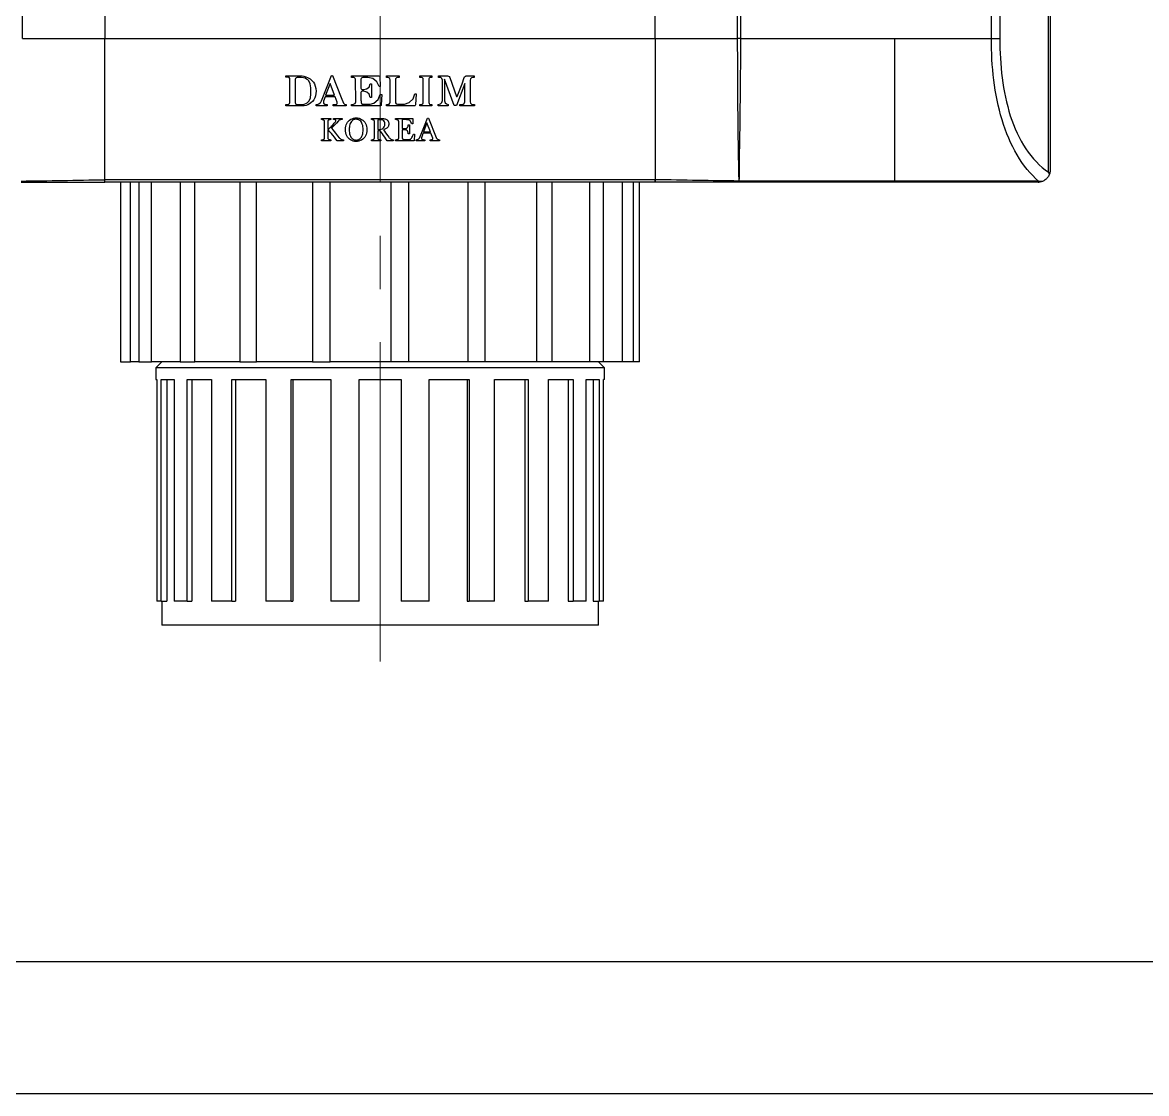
# Model space of a CAD drawing. Extents: x 39169 to 39763, y 19611 to 20031.
# Drawn here: x 39499.8 to 39593.7, y 19611.4 to 19700.9 of the extents above; entities that cross this region are included whole.
import ezdxf

# ---------------------------------------------------------------- set-up
doc = ezdxf.new("R2010")
doc.units = 0
doc.header["$LTSCALE"] = 7
doc.header["$MEASUREMENT"] = 0
doc.linetypes.add('CENTER2', pattern=[28.575, 19.05, -3.175, 3.175, -3.175])
doc.layers.get('0').update_dxf_attribs({"color": 2, "linetype": 'CONTINUOUS'})
doc.layers.add('DWG', color=7, linetype='CONTINUOUS')
doc.layers.add('중심선', color=1, linetype='CENTER2', lineweight=9)

msp = doc.modelspace()

# ---------------------------------------------------------------- linework, layer by layer
at = {"color": 4}
msp.add_line((39748.516, 19622.424), (39199.516, 19622.424), dxfattribs=at)
msp.add_line((39168.516, 19611.424), (39762.516, 19611.424))
at = {"layer": 'DWG'}
for p, q in [((39585.548, 19688.368), (39585.548, 19828.712)), ((39585.695, 19828.54), (39585.695, 19688.54)), ((39580.78, 19699.54), (39580.78, 19817.54)), ((39506.695, 19699.54), (39552.695, 19699.54)), ((39521.819, 19696.41), (39523.035, 19696.41)), ((39521.819, 19696.291), (39521.819, 19696.41)), ((39521.994, 19696.29), (39521.819, 19696.291)), ((39522.092, 19696.263), (39521.994, 19696.29)), ((39523.035, 19696.41), (39523.186, 19696.403)), ((39523.186, 19696.403), (39523.335, 19696.38)), ((39523.335, 19696.38), (39523.482, 19696.341)), ((39523.482, 19696.341), (39523.622, 19696.288)), ((39523.622, 19696.288), (39523.75, 19696.225)), ((39524.804, 19694.332), (39525.63, 19696.446)), ((39525.63, 19696.446), (39525.731, 19696.446)), ((39525.731, 19696.446), (39526.44, 19694.611)), ((39527.312, 19696.41), (39529.59, 19696.41)), ((39527.312, 19696.285), (39527.312, 19696.41)), ((39527.5, 19696.283), (39527.312, 19696.285)), ((39527.572, 19696.258), (39527.5, 19696.283)), ((39529.59, 19696.41), (39529.635, 19696.4)), ((39529.635, 19696.4), (39529.662, 19696.378)), ((39529.662, 19696.378), (39529.673, 19696.346)), ((39529.673, 19696.346), (39529.716, 19695.516)), ((39530.221, 19696.41), (39531.283, 19696.41)), ((39530.221, 19696.285), (39530.221, 19696.41)), ((39530.345, 19696.284), (39530.221, 19696.285)), ((39530.435, 19696.259), (39530.345, 19696.284)), ((39531.16, 19696.283), (39531.055, 19696.247)), ((39531.283, 19696.285), (39531.16, 19696.283)), ((39531.283, 19696.41), (39531.283, 19696.285)), ((39533.031, 19696.41), (39534.033, 19696.41)), ((39533.031, 19696.285), (39533.031, 19696.41)), ((39533.164, 19696.284), (39533.031, 19696.285)), ((39533.253, 19696.259), (39533.164, 19696.284)), ((39533.91, 19696.284), (39533.842, 19696.264)), ((39534.033, 19696.285), (39533.91, 19696.284)), ((39534.033, 19696.41), (39534.033, 19696.285)), ((39534.568, 19696.41), (39535.332, 19696.41)), ((39534.568, 19696.285), (39534.568, 19696.41)), ((39534.667, 19696.286), (39534.568, 19696.285)), ((39534.775, 19696.267), (39534.667, 19696.286)), ((39535.332, 19696.41), (39535.406, 19696.393)), ((39535.406, 19696.393), (39535.469, 19696.352)), ((39535.469, 19696.352), (39535.519, 19696.284)), ((39535.519, 19696.284), (39536.077, 19694.689)), ((39536.549, 19695.749), (39536.73, 19696.284)), ((39536.73, 19696.284), (39536.764, 19696.342)), ((39536.764, 19696.342), (39536.822, 19696.387)), ((39536.822, 19696.387), (39536.89, 19696.41)), ((39536.89, 19696.41), (39537.571, 19696.41)), ((39537.441, 19696.281), (39537.33, 19696.25)), ((39537.571, 19696.285), (39537.441, 19696.281)), ((39537.571, 19696.41), (39537.571, 19696.285)), ((39522.143, 19696.193), (39522.092, 19696.263)), ((39522.157, 19696.097), (39522.143, 19696.193)), ((39522.157, 19694.2), (39522.157, 19696.097)), ((39522.626, 19696.181), (39522.61, 19696.113)), ((39522.61, 19696.113), (39522.61, 19694.183)), ((39522.675, 19696.24), (39522.626, 19696.181)), ((39522.764, 19696.265), (39522.675, 19696.24)), ((39522.889, 19696.267), (39522.764, 19696.265)), ((39523.112, 19696.264), (39522.889, 19696.267)), ((39523.295, 19696.249), (39523.112, 19696.264)), ((39523.446, 19696.21), (39523.295, 19696.249)), ((39523.555, 19696.148), (39523.446, 19696.21)), ((39523.648, 19696.075), (39523.555, 19696.148)), ((39523.733, 19695.986), (39523.648, 19696.075)), ((39523.847, 19695.737), (39523.733, 19695.986)), ((39523.75, 19696.225), (39523.865, 19696.152)), ((39523.899, 19695.42), (39523.847, 19695.737)), ((39523.865, 19696.152), (39524.002, 19696.036)), ((39523.912, 19695.14), (39523.899, 19695.42)), ((39524.002, 19696.036), (39524.118, 19695.898)), ((39524.118, 19695.898), (39524.213, 19695.739)), ((39524.213, 19695.739), (39524.284, 19695.559)), ((39524.284, 19695.559), (39524.33, 19695.359)), ((39524.33, 19695.359), (39524.346, 19695.138)), ((39525.516, 19695.783), (39525.142, 19694.802)), ((39525.897, 19694.802), (39525.516, 19695.783)), ((39527.626, 19696.2), (39527.572, 19696.258)), ((39527.647, 19696.124), (39527.626, 19696.2)), ((39527.656, 19694.238), (39527.647, 19696.124)), ((39528.12, 19696.205), (39528.101, 19696.135)), ((39528.101, 19696.135), (39528.101, 19695.373)), ((39528.101, 19695.373), (39528.118, 19695.324)), ((39528.172, 19696.251), (39528.12, 19696.205)), ((39528.259, 19696.271), (39528.172, 19696.251)), ((39528.672, 19696.271), (39528.259, 19696.271)), ((39528.571, 19695.322), (39528.776, 19695.477)), ((39529.095, 19696.178), (39528.672, 19696.271)), ((39528.776, 19695.477), (39528.872, 19695.738)), ((39528.872, 19695.738), (39528.974, 19695.738)), ((39528.974, 19695.738), (39528.974, 19694.611)), ((39529.422, 19695.918), (39529.095, 19696.178)), ((39529.621, 19695.516), (39529.422, 19695.918)), ((39529.716, 19695.516), (39529.621, 19695.516)), ((39530.506, 19696.185), (39530.435, 19696.259)), ((39530.533, 19696.062), (39530.506, 19696.185)), ((39530.534, 19694.224), (39530.533, 19696.062)), ((39530.982, 19696.085), (39530.979, 19694.271)), ((39530.996, 19696.169), (39530.982, 19696.085)), ((39531.055, 19696.247), (39530.996, 19696.169)), ((39533.298, 19696.201), (39533.253, 19696.259)), ((39533.31, 19696.134), (39533.298, 19696.201)), ((39533.31, 19694.227), (39533.31, 19696.134)), ((39533.776, 19696.15), (39533.773, 19694.19)), ((39533.794, 19696.215), (39533.776, 19696.15)), ((39533.842, 19696.264), (39533.794, 19696.215)), ((39534.868, 19696.198), (39534.775, 19696.267)), ((39534.908, 19696.059), (39534.868, 19696.198)), ((39534.907, 19694.342), (39534.908, 19696.059)), ((39535.09, 19696.142), (39535.09, 19694.323)), ((39535.882, 19693.936), (39535.09, 19696.142)), ((39536.778, 19695.774), (39536.073, 19693.936)), ((39536.142, 19694.69), (39536.549, 19695.749)), ((39536.77, 19695.057), (39536.778, 19695.774)), ((39537.256, 19696.172), (39537.229, 19696.063)), ((39537.229, 19696.063), (39537.229, 19694.25)), ((39537.33, 19696.25), (39537.256, 19696.172)), ((39523.776, 19694.334), (39523.868, 19694.574)), ((39523.868, 19694.574), (39523.905, 19694.878)), ((39523.905, 19694.878), (39523.912, 19695.14)), ((39524.151, 19694.412), (39524.044, 19694.27)), ((39524.241, 19694.566), (39524.151, 19694.412)), ((39524.304, 19694.737), (39524.241, 19694.566)), ((39524.337, 19694.93), (39524.304, 19694.737)), ((39524.346, 19695.138), (39524.337, 19694.93)), ((39525.103, 19694.673), (39524.962, 19694.297)), ((39525.932, 19694.673), (39525.103, 19694.673)), ((39525.142, 19694.802), (39525.897, 19694.802)), ((39526.105, 19694.203), (39525.932, 19694.673)), ((39526.44, 19694.611), (39526.629, 19694.134)), ((39528.116, 19695.08), (39528.101, 19695.036)), ((39528.101, 19695.036), (39528.101, 19694.373)), ((39528.153, 19695.113), (39528.116, 19695.08)), ((39528.118, 19695.324), (39528.157, 19695.286)), ((39528.203, 19695.127), (39528.153, 19695.113)), ((39528.157, 19695.286), (39528.205, 19695.271)), ((39528.331, 19695.127), (39528.203, 19695.127)), ((39528.205, 19695.271), (39528.331, 19695.271)), ((39528.331, 19695.271), (39528.571, 19695.322)), ((39528.598, 19695.06), (39528.331, 19695.127)), ((39528.785, 19694.879), (39528.598, 19695.06)), ((39528.86, 19694.611), (39528.785, 19694.879)), ((39528.974, 19694.611), (39528.86, 19694.611)), ((39529.186, 19694.144), (39529.532, 19694.425)), ((39529.532, 19694.425), (39529.703, 19694.845)), ((39529.703, 19694.845), (39529.831, 19694.845)), ((39529.831, 19694.845), (39529.791, 19693.993)), ((39532.131, 19694.183), (39532.452, 19694.504)), ((39532.452, 19694.504), (39532.591, 19694.897)), ((39532.591, 19694.897), (39532.701, 19694.897)), ((39532.701, 19694.897), (39532.654, 19693.986)), ((39536.077, 19694.689), (39536.142, 19694.69)), ((39536.768, 19694.25), (39536.77, 19695.057)), ((39521.829, 19694.022), (39521.974, 19694.021)), ((39521.829, 19693.896), (39521.829, 19694.022)), ((39522.965, 19693.896), (39521.829, 19693.896)), ((39521.974, 19694.021), (39522.064, 19694.049)), ((39522.064, 19694.049), (39522.131, 19694.117)), ((39522.131, 19694.117), (39522.157, 19694.2)), ((39522.61, 19694.183), (39522.621, 19694.104)), ((39522.621, 19694.104), (39522.652, 19694.06)), ((39522.652, 19694.06), (39522.704, 19694.025)), ((39522.704, 19694.025), (39522.791, 19694.02)), ((39522.791, 19694.02), (39523.035, 19694.023)), ((39523.149, 19693.898), (39522.965, 19693.896)), ((39523.035, 19694.023), (39523.198, 19694.03)), ((39523.341, 19693.912), (39523.149, 19693.898)), ((39523.198, 19694.03), (39523.365, 19694.054)), ((39523.518, 19693.947), (39523.341, 19693.912)), ((39523.365, 19694.054), (39523.503, 19694.097)), ((39523.503, 19694.097), (39523.608, 19694.162)), ((39523.666, 19694), (39523.518, 19693.947)), ((39523.608, 19694.162), (39523.699, 19694.243)), ((39523.796, 19694.066), (39523.666, 19694)), ((39523.699, 19694.243), (39523.776, 19694.334)), ((39523.922, 19694.153), (39523.796, 19694.066)), ((39524.044, 19694.27), (39523.922, 19694.153)), ((39524.349, 19694.022), (39524.428, 19694.032)), ((39524.349, 19693.896), (39524.349, 19694.022)), ((39525.264, 19693.896), (39524.349, 19693.896)), ((39524.428, 19694.032), (39524.511, 19694.054)), ((39524.511, 19694.054), (39524.583, 19694.084)), ((39524.583, 19694.084), (39524.68, 19694.153)), ((39524.68, 19694.153), (39524.748, 19694.225)), ((39524.748, 19694.225), (39524.804, 19694.332)), ((39524.962, 19694.297), (39524.973, 19694.144)), ((39524.973, 19694.144), (39525.091, 19694.056)), ((39525.091, 19694.056), (39525.264, 19694.022)), ((39525.264, 19694.022), (39525.264, 19693.896)), ((39525.777, 19694.017), (39525.999, 19694.018)), ((39525.777, 19693.896), (39525.777, 19694.017)), ((39526.875, 19693.896), (39525.777, 19693.896)), ((39525.999, 19694.018), (39526.07, 19694.045)), ((39526.07, 19694.045), (39526.113, 19694.111)), ((39526.113, 19694.111), (39526.105, 19694.203)), ((39526.629, 19694.134), (39526.713, 19694.051)), ((39526.713, 19694.051), (39526.875, 19694.022)), ((39526.875, 19694.022), (39526.875, 19693.896)), ((39527.312, 19694.022), (39527.475, 19694.035)), ((39527.312, 19693.896), (39527.312, 19694.022)), ((39529.706, 19693.896), (39527.312, 19693.896)), ((39527.475, 19694.035), (39527.604, 19694.09)), ((39527.604, 19694.09), (39527.656, 19694.238)), ((39528.101, 19694.373), (39528.103, 19694.302)), ((39528.103, 19694.302), (39528.108, 19694.242)), ((39528.108, 19694.242), (39528.117, 19694.193)), ((39528.117, 19694.193), (39528.154, 19694.115)), ((39528.154, 19694.115), (39528.219, 19694.061)), ((39528.219, 19694.061), (39528.308, 19694.04)), ((39528.308, 19694.04), (39528.686, 19694.039)), ((39528.686, 19694.039), (39528.862, 19694.041)), ((39528.862, 19694.041), (39529.186, 19694.144)), ((39529.739, 19693.909), (39529.706, 19693.896)), ((39529.774, 19693.944), (39529.739, 19693.909)), ((39529.791, 19693.993), (39529.774, 19693.944)), ((39530.221, 19694.022), (39530.365, 19694.022)), ((39530.221, 19693.896), (39530.221, 19694.022)), ((39532.556, 19693.896), (39530.221, 19693.896)), ((39530.365, 19694.022), (39530.451, 19694.058)), ((39530.451, 19694.058), (39530.512, 19694.128)), ((39530.512, 19694.128), (39530.534, 19694.224)), ((39530.979, 19694.271), (39530.984, 19694.165)), ((39530.984, 19694.165), (39531.029, 19694.082)), ((39531.029, 19694.082), (39531.159, 19694.041)), ((39531.159, 19694.041), (39531.739, 19694.037)), ((39531.739, 19694.037), (39532.131, 19694.183)), ((39532.606, 19693.905), (39532.556, 19693.896)), ((39532.64, 19693.933), (39532.606, 19693.905)), ((39532.654, 19693.986), (39532.64, 19693.933)), ((39533.031, 19694.022), (39533.17, 19694.024)), ((39533.031, 19693.896), (39533.031, 19694.022)), ((39534.033, 19693.896), (39533.031, 19693.896)), ((39533.17, 19694.024), (39533.269, 19694.065)), ((39533.269, 19694.065), (39533.305, 19694.15)), ((39533.305, 19694.15), (39533.31, 19694.227)), ((39533.773, 19694.19), (39533.787, 19694.106)), ((39533.787, 19694.106), (39533.832, 19694.048)), ((39533.832, 19694.048), (39533.912, 19694.022)), ((39533.912, 19694.022), (39534.033, 19694.022)), ((39534.033, 19694.022), (39534.033, 19693.896)), ((39534.559, 19694.022), (39534.742, 19694.07)), ((39534.559, 19693.896), (39534.559, 19694.022)), ((39535.376, 19693.896), (39534.559, 19693.896)), ((39534.742, 19694.07), (39534.861, 19694.181)), ((39534.861, 19694.181), (39534.907, 19694.342)), ((39535.09, 19694.323), (39535.132, 19694.169)), ((39535.132, 19694.169), (39535.237, 19694.064)), ((39535.237, 19694.064), (39535.376, 19694.022)), ((39535.376, 19694.022), (39535.376, 19693.896)), ((39536.073, 19693.936), (39535.882, 19693.936)), ((39536.35, 19694.022), (39536.505, 19694.02)), ((39536.35, 19693.896), (39536.35, 19694.022)), ((39537.574, 19693.896), (39536.35, 19693.896)), ((39536.505, 19694.02), (39536.636, 19694.041)), ((39536.636, 19694.041), (39536.731, 19694.115)), ((39536.731, 19694.115), (39536.768, 19694.25)), ((39537.229, 19694.25), (39537.256, 19694.128)), ((39537.256, 19694.128), (39537.331, 19694.05)), ((39537.331, 19694.05), (39537.445, 19694.022)), ((39537.445, 19694.022), (39537.574, 19694.022)), ((39537.574, 19694.022), (39537.574, 19693.896)), ((39524.807, 19692.859), (39525.587, 19692.859)), ((39524.807, 19692.765), (39524.807, 19692.859)), ((39524.833, 19692.762), (39524.807, 19692.765)), ((39524.862, 19692.757), (39524.833, 19692.762)), ((39524.893, 19692.749), (39524.862, 19692.757)), ((39524.925, 19692.74), (39524.893, 19692.749)), ((39524.953, 19692.73), (39524.925, 19692.74)), ((39524.978, 19692.719), (39524.953, 19692.73)), ((39525.005, 19692.703), (39524.978, 19692.719)), ((39525.025, 19692.685), (39525.005, 19692.703)), ((39525.038, 19692.665), (39525.025, 19692.685)), ((39525.047, 19692.641), (39525.038, 19692.665)), ((39525.052, 19692.615), (39525.047, 19692.641)), ((39525.054, 19692.587), (39525.052, 19692.615)), ((39525.054, 19691.229), (39525.054, 19692.587)), ((39525.338, 19692.628), (39525.336, 19692.599)), ((39525.336, 19692.599), (39525.336, 19691.95)), ((39525.343, 19692.655), (39525.338, 19692.628)), ((39525.352, 19692.68), (39525.343, 19692.655)), ((39525.365, 19692.703), (39525.352, 19692.68)), ((39525.386, 19692.72), (39525.365, 19692.703)), ((39525.413, 19692.733), (39525.386, 19692.72)), ((39525.433, 19692.739), (39525.413, 19692.733)), ((39525.461, 19692.746), (39525.433, 19692.739)), ((39525.494, 19692.753), (39525.461, 19692.746)), ((39525.53, 19692.759), (39525.494, 19692.753)), ((39525.561, 19692.763), (39525.53, 19692.759)), ((39525.587, 19692.765), (39525.561, 19692.763)), ((39525.587, 19692.859), (39525.587, 19692.765)), ((39525.813, 19692.859), (39526.517, 19692.859)), ((39525.813, 19692.765), (39525.813, 19692.859)), ((39525.86, 19692.762), (39525.813, 19692.765)), ((39525.881, 19692.76), (39525.86, 19692.762)), ((39525.87, 19692.453), (39525.921, 19692.517)), ((39525.903, 19692.756), (39525.881, 19692.76)), ((39525.927, 19692.752), (39525.903, 19692.756)), ((39525.921, 19692.517), (39525.959, 19692.571)), ((39525.947, 19692.746), (39525.927, 19692.752)), ((39525.966, 19692.739), (39525.947, 19692.746)), ((39525.959, 19692.571), (39525.986, 19692.617)), ((39525.983, 19692.731), (39525.966, 19692.739)), ((39525.997, 19692.722), (39525.983, 19692.731)), ((39525.986, 19692.617), (39526.002, 19692.66)), ((39526.005, 19692.711), (39525.997, 19692.722)), ((39526.002, 19692.66), (39526.007, 19692.699)), ((39526.007, 19692.699), (39526.005, 19692.711)), ((39526.208, 19692.655), (39526.046, 19692.473)), ((39526.231, 19692.677), (39526.208, 19692.655)), ((39526.258, 19692.696), (39526.231, 19692.677)), ((39526.289, 19692.713), (39526.258, 19692.696)), ((39526.322, 19692.727), (39526.289, 19692.713)), ((39526.354, 19692.738), (39526.322, 19692.727)), ((39526.385, 19692.746), (39526.354, 19692.738)), ((39526.433, 19692.756), (39526.385, 19692.746)), ((39526.481, 19692.762), (39526.433, 19692.756)), ((39526.5, 19692.763), (39526.481, 19692.762)), ((39526.517, 19692.765), (39526.5, 19692.763)), ((39526.517, 19692.859), (39526.517, 19692.765)), ((39526.918, 19692.44), (39526.984, 19692.544)), ((39526.984, 19692.544), (39527.062, 19692.636)), ((39527.062, 19692.636), (39527.149, 19692.716)), ((39527.149, 19692.716), (39527.246, 19692.782)), ((39527.244, 19692.518), (39527.204, 19692.436)), ((39527.296, 19692.594), (39527.244, 19692.518)), ((39527.246, 19692.782), (39527.351, 19692.835)), ((39527.357, 19692.659), (39527.296, 19692.594)), ((39527.351, 19692.835), (39527.463, 19692.873)), ((39527.426, 19692.713), (39527.357, 19692.659)), ((39527.506, 19692.754), (39527.426, 19692.713)), ((39527.463, 19692.873), (39527.578, 19692.896)), ((39527.596, 19692.778), (39527.506, 19692.754)), ((39527.578, 19692.896), (39527.696, 19692.904)), ((39527.696, 19692.786), (39527.596, 19692.778)), ((39527.696, 19692.904), (39527.819, 19692.896)), ((39527.787, 19692.779), (39527.696, 19692.786)), ((39527.871, 19692.758), (39527.787, 19692.779)), ((39527.819, 19692.896), (39527.936, 19692.873)), ((39527.948, 19692.723), (39527.871, 19692.758)), ((39527.936, 19692.873), (39528.049, 19692.834)), ((39528.017, 19692.676), (39527.948, 19692.723)), ((39528.078, 19692.617), (39528.017, 19692.676)), ((39528.049, 19692.834), (39528.154, 19692.781)), ((39528.131, 19692.548), (39528.078, 19692.617)), ((39528.176, 19692.466), (39528.131, 19692.548)), ((39528.154, 19692.781), (39528.25, 19692.715)), ((39528.25, 19692.715), (39528.335, 19692.636)), ((39528.335, 19692.636), (39528.412, 19692.544)), ((39528.412, 19692.544), (39528.477, 19692.439)), ((39528.967, 19692.859), (39529.834, 19692.859)), ((39528.967, 19692.765), (39528.967, 19692.859)), ((39528.993, 19692.762), (39528.967, 19692.765)), ((39529.023, 19692.758), (39528.993, 19692.762)), ((39529.057, 19692.752), (39529.023, 19692.758)), ((39529.09, 19692.745), (39529.057, 19692.752)), ((39529.119, 19692.738), (39529.09, 19692.745)), ((39529.143, 19692.73), (39529.119, 19692.738)), ((39529.172, 19692.716), (39529.143, 19692.73)), ((39529.192, 19692.698), (39529.172, 19692.716)), ((39529.205, 19692.676), (39529.192, 19692.698)), ((39529.213, 19692.651), (39529.205, 19692.676)), ((39529.217, 19692.624), (39529.213, 19692.651)), ((39529.219, 19692.594), (39529.217, 19692.624)), ((39529.219, 19691.235), (39529.219, 19692.594)), ((39529.726, 19692.752), (39529.501, 19692.752)), ((39529.501, 19692.752), (39529.501, 19691.945)), ((39529.836, 19692.741), (39529.726, 19692.752)), ((39529.834, 19692.859), (39529.912, 19692.856)), ((39529.929, 19692.707), (39529.836, 19692.741)), ((39529.912, 19692.856), (39529.987, 19692.848)), ((39530.003, 19692.652), (39529.929, 19692.707)), ((39529.987, 19692.848), (39530.058, 19692.835)), ((39530.057, 19692.577), (39530.003, 19692.652)), ((39530.09, 19692.487), (39530.057, 19692.577)), ((39530.058, 19692.835), (39530.126, 19692.815)), ((39530.126, 19692.815), (39530.189, 19692.788)), ((39530.189, 19692.788), (39530.248, 19692.756)), ((39530.248, 19692.756), (39530.299, 19692.717)), ((39530.299, 19692.717), (39530.343, 19692.671)), ((39530.343, 19692.671), (39530.379, 19692.617)), ((39530.379, 19692.617), (39530.406, 19692.557)), ((39530.406, 19692.557), (39530.423, 19692.488)), ((39530.986, 19692.859), (39532.44, 19692.859)), ((39530.986, 19692.765), (39530.986, 19692.859)), ((39531.012, 19692.762), (39530.986, 19692.765)), ((39531.044, 19692.757), (39531.012, 19692.762)), ((39531.082, 19692.749), (39531.044, 19692.757)), ((39531.119, 19692.74), (39531.082, 19692.749)), ((39531.151, 19692.73), (39531.119, 19692.74)), ((39531.178, 19692.719), (39531.151, 19692.73)), ((39531.205, 19692.703), (39531.178, 19692.719)), ((39531.226, 19692.685), (39531.205, 19692.703)), ((39531.239, 19692.664), (39531.226, 19692.685)), ((39531.247, 19692.64), (39531.239, 19692.664)), ((39531.252, 19692.614), (39531.247, 19692.64)), ((39531.253, 19692.586), (39531.252, 19692.614)), ((39531.253, 19691.235), (39531.253, 19692.586)), ((39531.878, 19692.754), (39531.536, 19692.755)), ((39531.536, 19692.755), (39531.536, 19692.007)), ((39531.921, 19692.753), (39531.878, 19692.754)), ((39531.997, 19692.75), (39531.921, 19692.753)), ((39532.03, 19692.747), (39531.997, 19692.75)), ((39532.059, 19692.744), (39532.03, 19692.747)), ((39532.113, 19692.725), (39532.059, 19692.744)), ((39532.169, 19692.684), (39532.113, 19692.725)), ((39532.226, 19692.62), (39532.169, 19692.684)), ((39532.278, 19692.546), (39532.226, 19692.62)), ((39532.316, 19692.474), (39532.278, 19692.546)), ((39532.44, 19692.859), (39532.44, 19692.406)), ((39533.344, 19692.1), (39533.649, 19692.885)), ((39533.649, 19692.885), (39533.754, 19692.885)), ((39533.754, 19692.885), (39534.381, 19691.264)), ((39525.336, 19691.95), (39525.362, 19691.95)), ((39525.37, 19691.898), (39525.336, 19691.898)), ((39525.336, 19691.898), (39525.336, 19691.244)), ((39525.362, 19691.95), (39525.441, 19692.018)), ((39525.504, 19691.751), (39525.37, 19691.898)), ((39525.441, 19692.018), (39525.519, 19692.088)), ((39525.634, 19691.601), (39525.504, 19691.751)), ((39525.519, 19692.088), (39525.597, 19692.16)), ((39525.597, 19692.16), (39525.671, 19692.233)), ((39525.726, 19692.126), (39525.629, 19692.032)), ((39525.629, 19692.032), (39525.772, 19691.868)), ((39525.761, 19691.448), (39525.634, 19691.601)), ((39525.671, 19692.233), (39525.741, 19692.306)), ((39525.824, 19692.227), (39525.726, 19692.126)), ((39525.741, 19692.306), (39525.806, 19692.378)), ((39525.772, 19691.868), (39525.866, 19691.757)), ((39525.806, 19692.378), (39525.87, 19692.453)), ((39525.923, 19692.334), (39525.824, 19692.227)), ((39525.866, 19691.757), (39525.966, 19691.635)), ((39526.046, 19692.473), (39525.923, 19692.334)), ((39525.966, 19691.635), (39526.145, 19691.411)), ((39526.793, 19691.917), (39526.801, 19692.064)), ((39526.8, 19691.78), (39526.793, 19691.917)), ((39526.823, 19691.649), (39526.8, 19691.78)), ((39526.801, 19692.064), (39526.825, 19692.2)), ((39526.861, 19691.524), (39526.823, 19691.649)), ((39526.825, 19692.2), (39526.865, 19692.326)), ((39526.865, 19692.326), (39526.918, 19692.44)), ((39527.117, 19692.03), (39527.113, 19691.917)), ((39527.113, 19691.917), (39527.117, 19691.794)), ((39527.128, 19692.14), (39527.117, 19692.03)), ((39527.117, 19691.794), (39527.129, 19691.679)), ((39527.146, 19692.246), (39527.128, 19692.14)), ((39527.129, 19691.679), (39527.148, 19691.573)), ((39527.171, 19692.345), (39527.146, 19692.246)), ((39527.204, 19692.436), (39527.171, 19692.345)), ((39528.212, 19692.375), (39528.176, 19692.466)), ((39528.242, 19692.272), (39528.212, 19692.375)), ((39528.263, 19692.161), (39528.242, 19692.272)), ((39528.246, 19691.576), (39528.264, 19691.682)), ((39528.275, 19692.042), (39528.263, 19692.161)), ((39528.264, 19691.682), (39528.276, 19691.796)), ((39528.279, 19691.917), (39528.275, 19692.042)), ((39528.276, 19691.796), (39528.279, 19691.917)), ((39528.477, 19692.439), (39528.53, 19692.323)), ((39528.568, 19691.637), (39528.528, 19691.511)), ((39528.53, 19692.323), (39528.569, 19692.196)), ((39528.592, 19691.772), (39528.568, 19691.637)), ((39528.569, 19692.196), (39528.592, 19692.061)), ((39528.592, 19692.061), (39528.6, 19691.917)), ((39528.6, 19691.917), (39528.592, 19691.772)), ((39529.501, 19691.945), (39529.675, 19691.945)), ((39529.693, 19691.831), (39529.501, 19691.831)), ((39529.501, 19691.831), (39529.501, 19691.235)), ((39529.675, 19691.945), (39529.789, 19691.958)), ((39529.813, 19691.673), (39529.693, 19691.831)), ((39529.789, 19691.958), (39529.891, 19691.997)), ((39529.894, 19691.564), (39529.813, 19691.673)), ((39529.891, 19691.997), (39529.979, 19692.062)), ((39530.035, 19691.926), (39529.97, 19691.905)), ((39529.97, 19691.905), (39530.057, 19691.789)), ((39529.979, 19692.062), (39530.047, 19692.15)), ((39530.096, 19691.95), (39530.035, 19691.926)), ((39530.047, 19692.15), (39530.087, 19692.256)), ((39530.057, 19691.789), (39530.156, 19691.656)), ((39530.087, 19692.256), (39530.101, 19692.381)), ((39530.101, 19692.381), (39530.09, 19692.487)), ((39530.154, 19691.976), (39530.096, 19691.95)), ((39530.207, 19692.005), (39530.154, 19691.976)), ((39530.156, 19691.656), (39530.342, 19691.403)), ((39530.255, 19692.038), (39530.207, 19692.005)), ((39530.297, 19692.075), (39530.255, 19692.038)), ((39530.337, 19692.118), (39530.297, 19692.075)), ((39530.369, 19692.166), (39530.337, 19692.118)), ((39530.395, 19692.219), (39530.369, 19692.166)), ((39530.413, 19692.277), (39530.395, 19692.219)), ((39530.425, 19692.341), (39530.413, 19692.277)), ((39530.423, 19692.488), (39530.428, 19692.411)), ((39530.428, 19692.411), (39530.425, 19692.341)), ((39531.536, 19692.007), (39531.748, 19692.007)), ((39531.748, 19691.9), (39531.536, 19691.9)), ((39531.536, 19691.9), (39531.537, 19691.283)), ((39531.748, 19692.007), (39531.81, 19692.009)), ((39531.801, 19691.898), (39531.748, 19691.9)), ((39531.847, 19691.893), (39531.801, 19691.898)), ((39531.81, 19692.009), (39531.859, 19692.016)), ((39531.886, 19691.884), (39531.847, 19691.893)), ((39531.859, 19692.016), (39531.896, 19692.026)), ((39531.92, 19691.869), (39531.886, 19691.884)), ((39531.896, 19692.026), (39531.927, 19692.042)), ((39531.951, 19691.847), (39531.92, 19691.869)), ((39531.927, 19692.042), (39531.954, 19692.064)), ((39531.979, 19691.816), (39531.951, 19691.847)), ((39531.954, 19692.064), (39531.979, 19692.091)), ((39531.979, 19692.091), (39531.998, 19692.119)), ((39531.996, 19691.791), (39531.979, 19691.816)), ((39532.012, 19691.757), (39531.996, 19691.791)), ((39531.998, 19692.119), (39532.014, 19692.153)), ((39532.027, 19691.714), (39532.012, 19691.757)), ((39532.014, 19692.153), (39532.029, 19692.193)), ((39532.041, 19691.667), (39532.027, 19691.714)), ((39532.029, 19692.193), (39532.041, 19692.235)), ((39532.041, 19692.235), (39532.05, 19692.276)), ((39532.05, 19691.622), (39532.041, 19691.667)), ((39532.05, 19692.276), (39532.056, 19692.315)), ((39532.056, 19691.579), (39532.05, 19691.622)), ((39532.056, 19692.315), (39532.156, 19692.315)), ((39532.156, 19691.579), (39532.056, 19691.579)), ((39532.156, 19692.315), (39532.156, 19691.579)), ((39532.341, 19692.406), (39532.316, 19692.474)), ((39532.44, 19692.406), (39532.341, 19692.406)), ((39533.129, 19691.55), (39533.344, 19692.1)), ((39533.29, 19691.629), (39533.266, 19691.57)), ((39533.948, 19691.629), (39533.29, 19691.629)), ((39533.615, 19692.476), (39533.336, 19691.747)), ((39533.336, 19691.747), (39533.9, 19691.747)), ((39533.9, 19691.747), (39533.615, 19692.476)), ((39534.107, 19691.199), (39533.948, 19691.629)), ((39524.807, 19691.073), (39524.833, 19691.075)), ((39524.807, 19690.979), (39524.807, 19691.073)), ((39525.587, 19690.979), (39524.807, 19690.979)), ((39524.833, 19691.075), (39524.896, 19691.081)), ((39524.896, 19691.081), (39524.931, 19691.085)), ((39524.931, 19691.085), (39524.958, 19691.09)), ((39524.958, 19691.09), (39524.978, 19691.097)), ((39524.978, 19691.097), (39525.002, 19691.11)), ((39525.002, 19691.11), (39525.021, 19691.127)), ((39525.021, 19691.127), (39525.035, 19691.148)), ((39525.035, 19691.148), (39525.046, 19691.172)), ((39525.046, 19691.172), (39525.052, 19691.199)), ((39525.052, 19691.199), (39525.054, 19691.229)), ((39525.336, 19691.244), (39525.338, 19691.216)), ((39525.338, 19691.216), (39525.343, 19691.19)), ((39525.343, 19691.19), (39525.352, 19691.166)), ((39525.352, 19691.166), (39525.366, 19691.144)), ((39525.366, 19691.144), (39525.386, 19691.126)), ((39525.386, 19691.126), (39525.413, 19691.11)), ((39525.413, 19691.11), (39525.431, 19691.103)), ((39525.431, 19691.103), (39525.457, 19691.096)), ((39525.457, 19691.096), (39525.491, 19691.087)), ((39525.491, 19691.087), (39525.528, 19691.08)), ((39525.528, 19691.08), (39525.56, 19691.075)), ((39525.56, 19691.075), (39525.587, 19691.073)), ((39525.587, 19691.073), (39525.587, 19690.979)), ((39525.881, 19691.292), (39525.761, 19691.448)), ((39525.994, 19691.136), (39525.881, 19691.292)), ((39526.099, 19690.979), (39525.994, 19691.136)), ((39526.626, 19690.979), (39526.099, 19690.979)), ((39526.145, 19691.411), (39526.28, 19691.245)), ((39526.28, 19691.245), (39526.318, 19691.206)), ((39526.318, 19691.206), (39526.356, 19691.174)), ((39526.356, 19691.174), (39526.392, 19691.148)), ((39526.392, 19691.148), (39526.425, 19691.127)), ((39526.425, 19691.127), (39526.454, 19691.11)), ((39526.454, 19691.11), (39526.479, 19691.1)), ((39526.479, 19691.1), (39526.507, 19691.091)), ((39526.507, 19691.091), (39526.54, 19691.083)), ((39526.54, 19691.083), (39526.573, 19691.078)), ((39526.573, 19691.078), (39526.601, 19691.075)), ((39526.601, 19691.075), (39526.626, 19691.073)), ((39526.626, 19691.073), (39526.626, 19690.979)), ((39526.912, 19691.408), (39526.861, 19691.524)), ((39526.975, 19691.304), (39526.912, 19691.408)), ((39527.049, 19691.212), (39526.975, 19691.304)), ((39527.049, 19691.212), (39527.133, 19691.131)), ((39527.228, 19691.063), (39527.133, 19691.131)), ((39527.148, 19691.573), (39527.175, 19691.474)), ((39527.175, 19691.474), (39527.211, 19691.383)), ((39527.211, 19691.383), (39527.257, 19691.3)), ((39527.334, 19691.007), (39527.228, 19691.063)), ((39527.257, 19691.3), (39527.308, 19691.227)), ((39527.308, 19691.227), (39527.368, 19691.167)), ((39527.448, 19690.967), (39527.334, 19691.007)), ((39527.368, 19691.167), (39527.437, 19691.117)), ((39527.437, 19691.117), (39527.514, 19691.081)), ((39527.569, 19690.942), (39527.448, 19690.967)), ((39527.514, 19691.081), (39527.6, 19691.059)), ((39527.696, 19690.934), (39527.569, 19690.942)), ((39527.6, 19691.059), (39527.696, 19691.052)), ((39527.696, 19691.052), (39527.788, 19691.059)), ((39527.817, 19690.941), (39527.696, 19690.934)), ((39527.788, 19691.059), (39527.873, 19691.081)), ((39527.932, 19690.965), (39527.817, 19690.941)), ((39527.873, 19691.081), (39527.952, 19691.118)), ((39528.044, 19691.003), (39527.932, 19690.965)), ((39527.952, 19691.118), (39528.023, 19691.168)), ((39528.023, 19691.168), (39528.085, 19691.23)), ((39528.148, 19691.055), (39528.044, 19691.003)), ((39528.085, 19691.23), (39528.138, 19691.304)), ((39528.138, 19691.304), (39528.183, 19691.388)), ((39528.243, 19691.121), (39528.148, 19691.055)), ((39528.183, 19691.388), (39528.219, 19691.479)), ((39528.219, 19691.479), (39528.246, 19691.576)), ((39528.33, 19691.199), (39528.243, 19691.121)), ((39528.408, 19691.291), (39528.33, 19691.199)), ((39528.475, 19691.394), (39528.408, 19691.291)), ((39528.528, 19691.511), (39528.475, 19691.394)), ((39528.967, 19691.073), (39528.991, 19691.075)), ((39528.967, 19690.979), (39528.967, 19691.073)), ((39529.762, 19690.979), (39528.967, 19690.979)), ((39528.991, 19691.075), (39529.022, 19691.078)), ((39529.022, 19691.078), (39529.059, 19691.082)), ((39529.059, 19691.082), (39529.095, 19691.087)), ((39529.095, 19691.087), (39529.123, 19691.093)), ((39529.123, 19691.093), (39529.143, 19691.1)), ((39529.143, 19691.1), (39529.167, 19691.113)), ((39529.167, 19691.113), (39529.186, 19691.13)), ((39529.186, 19691.13), (39529.201, 19691.15)), ((39529.201, 19691.15), (39529.211, 19691.174)), ((39529.211, 19691.174), (39529.217, 19691.202)), ((39529.217, 19691.202), (39529.219, 19691.235)), ((39529.501, 19691.235), (39529.502, 19691.205)), ((39529.502, 19691.205), (39529.507, 19691.178)), ((39529.507, 19691.178), (39529.515, 19691.153)), ((39529.515, 19691.153), (39529.529, 19691.132)), ((39529.529, 19691.132), (39529.549, 19691.114)), ((39529.549, 19691.114), (39529.578, 19691.1)), ((39529.578, 19691.1), (39529.597, 19691.094)), ((39529.597, 19691.094), (39529.625, 19691.088)), ((39529.625, 19691.088), (39529.661, 19691.082)), ((39529.661, 19691.082), (39529.699, 19691.078)), ((39529.699, 19691.078), (39529.732, 19691.075)), ((39529.732, 19691.075), (39529.762, 19691.073)), ((39529.762, 19691.073), (39529.762, 19690.979)), ((39529.987, 19691.435), (39529.894, 19691.564)), ((39530.082, 19691.299), (39529.987, 19691.435)), ((39530.183, 19691.147), (39530.082, 19691.299)), ((39530.292, 19690.979), (39530.183, 19691.147)), ((39530.798, 19690.979), (39530.292, 19690.979)), ((39530.342, 19691.403), (39530.427, 19691.289)), ((39530.427, 19691.289), (39530.465, 19691.241)), ((39530.465, 19691.241), (39530.5, 19691.202)), ((39530.5, 19691.202), (39530.532, 19691.172)), ((39530.532, 19691.172), (39530.564, 19691.148)), ((39530.564, 19691.148), (39530.595, 19691.128)), ((39530.595, 19691.128), (39530.625, 19691.11)), ((39530.625, 19691.11), (39530.65, 19691.1)), ((39530.65, 19691.1), (39530.679, 19691.091)), ((39530.679, 19691.091), (39530.712, 19691.083)), ((39530.712, 19691.083), (39530.744, 19691.078)), ((39530.744, 19691.078), (39530.773, 19691.075)), ((39530.773, 19691.075), (39530.798, 19691.073)), ((39530.798, 19691.073), (39530.798, 19690.979)), ((39530.986, 19691.073), (39531.015, 19691.075)), ((39530.986, 19690.979), (39530.986, 19691.073)), ((39532.546, 19690.979), (39530.986, 19690.979)), ((39531.015, 19691.075), (39531.05, 19691.079)), ((39531.05, 19691.079), (39531.092, 19691.084)), ((39531.092, 19691.084), (39531.131, 19691.09)), ((39531.131, 19691.09), (39531.159, 19691.096)), ((39531.159, 19691.096), (39531.178, 19691.102)), ((39531.178, 19691.102), (39531.203, 19691.117)), ((39531.203, 19691.117), (39531.223, 19691.134)), ((39531.223, 19691.134), (39531.237, 19691.154)), ((39531.237, 19691.154), (39531.246, 19691.177)), ((39531.246, 19691.177), (39531.252, 19691.204)), ((39531.252, 19691.204), (39531.253, 19691.235)), ((39531.537, 19691.283), (39531.541, 19691.238)), ((39531.541, 19691.238), (39531.547, 19691.201)), ((39531.547, 19691.201), (39531.558, 19691.171)), ((39531.558, 19691.171), (39531.573, 19691.147)), ((39531.573, 19691.147), (39531.594, 19691.127)), ((39531.594, 19691.127), (39531.62, 19691.113)), ((39531.62, 19691.113), (39531.651, 19691.102)), ((39531.651, 19691.102), (39531.688, 19691.095)), ((39531.688, 19691.095), (39531.733, 19691.091)), ((39531.733, 19691.091), (39531.79, 19691.088)), ((39531.79, 19691.088), (39531.858, 19691.087)), ((39531.858, 19691.087), (39532.018, 19691.088)), ((39532.018, 19691.088), (39532.058, 19691.09)), ((39532.058, 19691.09), (39532.093, 19691.093)), ((39532.093, 19691.093), (39532.127, 19691.097)), ((39532.127, 19691.097), (39532.162, 19691.104)), ((39532.162, 19691.104), (39532.197, 19691.112)), ((39532.197, 19691.112), (39532.229, 19691.122)), ((39532.229, 19691.122), (39532.255, 19691.135)), ((39532.255, 19691.135), (39532.274, 19691.15)), ((39532.274, 19691.15), (39532.315, 19691.2)), ((39532.315, 19691.2), (39532.357, 19691.264)), ((39532.357, 19691.264), (39532.401, 19691.342)), ((39532.401, 19691.342), (39532.44, 19691.421)), ((39532.44, 19691.421), (39532.469, 19691.485)), ((39532.469, 19691.485), (39532.486, 19691.533)), ((39532.486, 19691.533), (39532.582, 19691.533)), ((39532.582, 19691.533), (39532.546, 19690.979)), ((39532.721, 19691.073), (39532.746, 19691.076)), ((39532.721, 19690.979), (39532.721, 19691.073)), ((39533.428, 19690.979), (39532.721, 19690.979)), ((39532.746, 19691.076), (39532.775, 19691.081)), ((39532.775, 19691.081), (39532.807, 19691.088)), ((39532.807, 19691.088), (39532.839, 19691.098)), ((39532.839, 19691.098), (39532.868, 19691.109)), ((39532.868, 19691.109), (39532.892, 19691.122)), ((39532.892, 19691.122), (39532.925, 19691.146)), ((39532.925, 19691.146), (39532.952, 19691.171)), ((39532.952, 19691.171), (39532.974, 19691.197)), ((39532.974, 19691.197), (39532.993, 19691.226)), ((39532.993, 19691.226), (39533.012, 19691.262)), ((39533.012, 19691.262), (39533.043, 19691.336)), ((39533.043, 19691.336), (39533.129, 19691.55)), ((39533.158, 19691.206), (39533.157, 19691.19)), ((39533.157, 19691.19), (39533.166, 19691.157)), ((39533.16, 19691.225), (39533.158, 19691.206)), ((39533.163, 19691.248), (39533.16, 19691.225)), ((39533.169, 19691.274), (39533.163, 19691.248)), ((39533.166, 19691.157), (39533.194, 19691.13)), ((39533.177, 19691.305), (39533.169, 19691.274)), ((39533.187, 19691.341), (39533.177, 19691.305)), ((39533.2, 19691.381), (39533.187, 19691.341)), ((39533.194, 19691.13), (39533.24, 19691.107)), ((39533.209, 19691.409), (39533.2, 19691.381)), ((39533.229, 19691.468), (39533.209, 19691.409)), ((39533.246, 19691.517), (39533.229, 19691.468)), ((39533.24, 19691.107), (39533.298, 19691.091)), ((39533.266, 19691.57), (39533.246, 19691.517)), ((39533.298, 19691.091), (39533.361, 19691.079)), ((39533.361, 19691.079), (39533.428, 19691.073)), ((39533.428, 19691.073), (39533.428, 19690.979)), ((39533.875, 19691.073), (39533.997, 19691.088)), ((39533.875, 19690.979), (39533.875, 19691.073)), ((39534.658, 19690.979), (39533.875, 19690.979)), ((39533.997, 19691.088), (39534.047, 19691.1)), ((39534.047, 19691.1), (39534.085, 19691.114)), ((39534.085, 19691.114), (39534.107, 19691.13)), ((39534.114, 19691.167), (39534.107, 19691.199)), ((39534.107, 19691.13), (39534.115, 19691.149)), ((39534.115, 19691.149), (39534.114, 19691.167)), ((39534.381, 19691.264), (39534.395, 19691.232)), ((39534.395, 19691.232), (39534.41, 19691.204)), ((39534.41, 19691.204), (39534.426, 19691.18)), ((39534.426, 19691.18), (39534.445, 19691.159)), ((39534.445, 19691.159), (39534.469, 19691.139)), ((39534.469, 19691.139), (39534.496, 19691.118)), ((39534.496, 19691.118), (39534.519, 19691.106)), ((39534.519, 19691.106), (39534.545, 19691.096)), ((39534.545, 19691.096), (39534.576, 19691.087)), ((39534.576, 19691.087), (39534.607, 19691.08)), ((39534.607, 19691.08), (39534.634, 19691.075)), ((39534.634, 19691.075), (39534.658, 19691.073)), ((39534.658, 19691.073), (39534.658, 19690.979)), ((39552.697, 19687.54), (39506.692, 19687.54)), ((39552.695, 19687.74), (39506.695, 19687.74)), ((39508.01, 19687.54), (39508.01, 19672.54)), ((39508.833, 19672.54), (39508.833, 19687.54)), ((39509.546, 19687.54), (39509.546, 19672.54)), ((39510.596, 19672.54), (39510.596, 19687.54)), ((39512.982, 19687.54), (39512.982, 19672.54)), ((39514.229, 19672.54), (39514.229, 19687.54)), ((39517.979, 19687.54), (39517.979, 19672.54)), ((39519.376, 19672.54), (39519.376, 19687.54)), ((39524.05, 19687.54), (39524.05, 19672.54)), ((39525.533, 19672.54), (39525.533, 19687.54)), ((39530.602, 19687.54), (39530.602, 19672.54)), ((39532.101, 19672.54), (39532.101, 19687.54)), ((39537.041, 19687.54), (39537.041, 19672.54)), ((39538.489, 19672.54), (39538.489, 19687.54)), ((39542.761, 19687.54), (39542.761, 19672.54)), ((39544.089, 19672.54), (39544.089, 19687.54)), ((39547.201, 19687.54), (39547.201, 19672.54)), ((39548.354, 19672.54), (39548.354, 19687.54)), ((39549.929, 19687.54), (39549.929, 19672.54)), ((39550.866, 19672.54), (39550.866, 19687.54)), ((39551.379, 19672.54), (39551.379, 19687.54)), ((39508.01, 19672.54), (39508.833, 19672.54)), ((39509.546, 19672.54), (39508.833, 19672.54)), ((39509.546, 19672.54), (39510.596, 19672.54)), ((39512.982, 19672.54), (39510.596, 19672.54)), ((39511.445, 19672.54), (39510.945, 19672.04)), ((39510.945, 19672.04), (39510.945, 19671.04)), ((39548.445, 19672.04), (39510.945, 19672.04)), ((39512.982, 19672.54), (39514.229, 19672.54)), ((39517.979, 19672.54), (39514.229, 19672.54)), ((39517.979, 19672.54), (39519.376, 19672.54)), ((39524.074, 19672.54), (39519.376, 19672.54)), ((39524.05, 19672.54), (39525.533, 19672.54)), ((39530.602, 19672.54), (39525.533, 19672.54)), ((39532.101, 19672.54), (39530.602, 19672.54)), ((39537.041, 19672.54), (39532.097, 19672.54)), ((39538.489, 19672.54), (39537.041, 19672.54)), ((39542.761, 19672.54), (39538.489, 19672.54)), ((39544.089, 19672.54), (39542.761, 19672.54)), ((39547.201, 19672.54), (39544.089, 19672.54)), ((39548.354, 19672.54), (39547.201, 19672.54)), ((39548.445, 19672.04), (39547.945, 19672.54)), ((39549.929, 19672.54), (39548.354, 19672.54)), ((39548.445, 19671.04), (39548.445, 19672.04)), ((39550.866, 19672.54), (39549.929, 19672.54)), ((39551.379, 19672.54), (39550.866, 19672.54)), ((39510.945, 19671.04), (39511.027, 19671.04)), ((39511.027, 19671.04), (39511.027, 19652.54)), ((39511.399, 19671.04), (39512.481, 19671.04)), ((39511.399, 19652.54), (39511.399, 19671.04)), ((39511.877, 19671.04), (39511.877, 19652.54)), ((39512.481, 19671.04), (39512.481, 19652.54)), ((39513.563, 19671.04), (39515.62, 19671.04)), ((39513.563, 19652.54), (39513.563, 19671.04)), ((39513.97, 19671.04), (39513.97, 19652.54)), ((39515.62, 19671.04), (39515.62, 19652.54)), ((39517.306, 19671.04), (39520.138, 19671.04)), ((39517.306, 19652.54), (39517.306, 19671.04)), ((39517.601, 19671.04), (39517.601, 19652.54)), ((39520.138, 19671.04), (39520.138, 19652.54)), ((39522.262, 19671.04), (39525.59, 19671.04)), ((39522.262, 19652.54), (39522.262, 19671.04)), ((39522.417, 19671.04), (39522.417, 19652.54)), ((39525.59, 19671.04), (39525.59, 19652.54)), ((39527.945, 19671.04), (39531.445, 19671.04)), ((39527.945, 19652.54), (39527.945, 19671.04)), ((39531.445, 19671.04), (39531.445, 19652.54)), ((39533.799, 19671.04), (39537.128, 19671.04)), ((39533.799, 19652.54), (39533.799, 19671.04)), ((39536.973, 19671.04), (39536.973, 19652.54)), ((39537.128, 19671.04), (39537.128, 19652.54)), ((39539.252, 19671.04), (39542.083, 19671.04)), ((39539.252, 19652.54), (39539.252, 19671.04)), ((39541.788, 19671.04), (39541.788, 19652.54)), ((39542.083, 19671.04), (39542.083, 19652.54)), ((39543.769, 19671.04), (39545.826, 19671.04)), ((39543.769, 19652.54), (39543.769, 19671.04)), ((39545.42, 19671.04), (39545.42, 19652.54)), ((39545.826, 19671.04), (39545.826, 19652.54)), ((39546.908, 19671.04), (39547.99, 19671.04)), ((39546.908, 19652.54), (39546.908, 19671.04)), ((39547.512, 19671.04), (39547.512, 19652.54)), ((39547.99, 19671.04), (39547.99, 19652.54)), ((39548.363, 19652.54), (39548.363, 19671.04)), ((39548.445, 19671.04), (39548.363, 19671.04)), ((39511.399, 19652.54), (39511.027, 19652.54)), ((39511.399, 19652.54), (39511.877, 19652.54)), ((39511.445, 19652.54), (39511.445, 19650.54)), ((39513.563, 19652.54), (39512.481, 19652.54)), ((39513.563, 19652.54), (39513.97, 19652.54)), ((39517.306, 19652.54), (39515.62, 19652.54)), ((39517.306, 19652.54), (39517.601, 19652.54)), ((39522.262, 19652.54), (39520.138, 19652.54)), ((39522.262, 19652.54), (39522.417, 19652.54)), ((39527.945, 19652.54), (39525.59, 19652.54)), ((39533.799, 19652.54), (39531.445, 19652.54)), ((39536.973, 19652.54), (39537.128, 19652.54)), ((39539.252, 19652.54), (39537.128, 19652.54)), ((39541.788, 19652.54), (39542.083, 19652.54)), ((39543.769, 19652.54), (39542.083, 19652.54)), ((39545.42, 19652.54), (39545.826, 19652.54)), ((39546.908, 19652.54), (39545.826, 19652.54)), ((39547.512, 19652.54), (39547.99, 19652.54)), ((39547.945, 19650.54), (39547.945, 19652.54)), ((39548.363, 19652.54), (39547.99, 19652.54)), ((39547.945, 19650.54), (39511.445, 19650.54))]:
    msp.add_line(p, q, dxfattribs=at)
for centre, start_param, end_param in [((39506.689, 19688.04), 0, 0.927989), ((39552.7, 19688.04), 5.355197, 6.283185)]:
    msp.add_ellipse(centre, major_axis=(0, -0.5), ratio=0.013735, start_param=start_param, end_param=end_param, dxfattribs=at)
for points, knots in [([(39585.548, 19828.712), (39584.666, 19828.123), (39583.902, 19827.261), (39582.692, 19825.107), (39582.262, 19823.847), (39581.413, 19819.958), (39581.488, 19817.183), (39581.488, 19808.976), (39581.488, 19792.56), (39581.488, 19754.258), (39581.488, 19721.427), (39581.488, 19699.54)], [0, 0, 0, 0, 0.03125, 0.03125, 0.0625, 0.0625, 0.125, 0.125, 0.25, 0.5, 1, 1, 1, 1]), ([(39506.695, 19687.74), (39506.695, 19687.879), (39506.695, 19688.024), (39506.695, 19688.393), (39506.695, 19688.622), (39506.695, 19689.323), (39506.695, 19689.809), (39506.695, 19690.797), (39506.695, 19691.3), (39506.695, 19692.312), (39506.695, 19692.823), (39506.695, 19694.361), (39506.695, 19695.394), (39506.695, 19697.465), (39506.695, 19698.502), (39506.695, 19699.54)], [0, 0, 0, 0, 0.042881, 0.042881, 0.106689, 0.106689, 0.234305, 0.234305, 0.361921, 0.361921, 0.489537, 0.489537, 0.744768, 0.744768, 1, 1, 1, 1]), ([(39552.695, 19699.54), (39552.695, 19698.502), (39552.695, 19697.465), (39552.695, 19695.394), (39552.695, 19694.361), (39552.695, 19692.823), (39552.695, 19692.312), (39552.695, 19691.3), (39552.695, 19690.797), (39552.695, 19689.809), (39552.695, 19689.323), (39552.695, 19688.622), (39552.695, 19688.393), (39552.695, 19688.024), (39552.695, 19687.879), (39552.695, 19687.74)], [0, 0, 0, 0, 0.255232, 0.255232, 0.510463, 0.510463, 0.638079, 0.638079, 0.765695, 0.765695, 0.893311, 0.893311, 0.957119, 0.957119, 1, 1, 1, 1]), ([(39559.695, 19687.63), (39559.691, 19687.802), (39559.683, 19688.144), (39559.668, 19688.95), (39559.639, 19690.528), (39559.612, 19692.599), (39559.593, 19694.72), (39559.584, 19696.324), (39559.577, 19697.931), (39559.577, 19699.004), (39559.576, 19699.54)], [0, 0, 0, 0, 0.064924, 0.129474, 0.257127, 0.507528, 0.631463, 0.754736, 0.877542, 1, 1, 1, 1]), ([(39559.695, 19687.63), (39559.744, 19687.957), (39559.71, 19688.34), (39559.726, 19689.179), (39559.734, 19689.634), (39559.759, 19691.059), (39559.775, 19692.086), (39559.817, 19695.224), (39559.838, 19697.393), (39559.836, 19699.54)], [0, 0, 0, 0, 0.125, 0.125, 0.25, 0.25, 0.5, 0.5, 1, 1, 1, 1]), ([(39584.722, 19687.63), (39583.373, 19688.736), (39582.307, 19690.614), (39581.027, 19694.874), (39580.78, 19697.203), (39580.78, 19699.54)], [0, 0, 0, 0, 0.5, 0.5, 1, 1, 1, 1]), ([(39581.488, 19699.54), (39581.488, 19697.318), (39581.72, 19695.102), (39583.005, 19691.068), (39584.117, 19689.322), (39585.548, 19688.368)], [0, 0, 0, 0, 0.5, 0.5, 1, 1, 1, 1]), ([(39585.616, 19688.15), (39585.576, 19688.057), (39585.521, 19687.967), (39585.388, 19687.812), (39585.308, 19687.743), (39585.144, 19687.642), (39585.06, 19687.605), (39584.974, 19687.58)], [0, 0, 0, 0, 0.346952, 0.346952, 0.69371, 0.69371, 1, 1, 1, 1]), ([(39585.548, 19688.368), (39585.549, 19688.366), (39585.55, 19688.364), (39585.575, 19688.291), (39585.597, 19688.22), (39585.616, 19688.15)], [0, 0, 0, 0, 0.027861, 0.027861, 1, 1, 1, 1]), ([(39585.695, 19688.54), (39585.695, 19688.538), (39585.695, 19688.536), (39585.694, 19688.47), (39585.688, 19688.405), (39585.662, 19688.277), (39585.642, 19688.212), (39585.616, 19688.15)], [0, 0, 0, 0, 0.013181, 0.013181, 0.503991, 0.503991, 1, 1, 1, 1]), ([(39499.693, 19687.54), (39500.842, 19687.54), (39503.174, 19687.54), (39505.506, 19687.54), (39506.689, 19687.54)], [0, 0, 0, 0, 0.492685, 1, 1, 1, 1]), ([(39499.695, 19687.63), (39500.845, 19687.644), (39503.178, 19687.677), (39505.511, 19687.718), (39506.695, 19687.74)], [0, 0, 0, 0, 0.492799, 1, 1, 1, 1]), ([(39506.692, 19687.54), (39506.692, 19687.54), (39506.692, 19687.54), (39506.692, 19687.543), (39506.692, 19687.547), (39506.693, 19687.552), (39506.693, 19687.56), (39506.693, 19687.569), (39506.693, 19687.58), (39506.693, 19687.592), (39506.694, 19687.606), (39506.694, 19687.622), (39506.694, 19687.639), (39506.694, 19687.657), (39506.694, 19687.676), (39506.694, 19687.696), (39506.695, 19687.718), (39506.695, 19687.732), (39506.695, 19687.74)], [0, 0, 0, 0, 0.060672, 0.122058, 0.184069, 0.24661, 0.309582, 0.372882, 0.436401, 0.50003, 0.563659, 0.627176, 0.690473, 0.753442, 0.815979, 0.877984, 0.939363, 1, 1, 1, 1]), ([(39559.695, 19687.63), (39558.545, 19687.644), (39556.211, 19687.677), (39553.878, 19687.718), (39552.695, 19687.74)], [0, 0, 0, 0, 0.492799, 1, 1, 1, 1]), ([(39552.697, 19687.54), (39552.697, 19687.54), (39552.697, 19687.54), (39552.697, 19687.543), (39552.697, 19687.547), (39552.697, 19687.552), (39552.696, 19687.56), (39552.696, 19687.569), (39552.696, 19687.58), (39552.696, 19687.592), (39552.696, 19687.606), (39552.696, 19687.622), (39552.695, 19687.639), (39552.695, 19687.657), (39552.695, 19687.676), (39552.695, 19687.696), (39552.695, 19687.718), (39552.695, 19687.732), (39552.695, 19687.74)], [0, 0, 0, 0, 0.060672, 0.122058, 0.184069, 0.24661, 0.309582, 0.372882, 0.436401, 0.50003, 0.563659, 0.627176, 0.690473, 0.753442, 0.815979, 0.877984, 0.939363, 1, 1, 1, 1]), ([(39559.696, 19687.54), (39558.547, 19687.54), (39556.215, 19687.54), (39553.883, 19687.54), (39552.7, 19687.54)], [0, 0, 0, 0, 0.492685, 1, 1, 1, 1]), ([(39559.695, 19687.63), (39559.695, 19687.627), (39559.695, 19687.62), (39559.695, 19687.61), (39559.695, 19687.6), (39559.695, 19687.591), (39559.695, 19687.583), (39559.695, 19687.576), (39559.695, 19687.569), (39559.695, 19687.563), (39559.696, 19687.557), (39559.696, 19687.553), (39559.696, 19687.549), (39559.696, 19687.545), (39559.696, 19687.543), (39559.696, 19687.541), (39559.696, 19687.54), (39559.696, 19687.54), (39559.696, 19687.54)], [0, 0, 0, 0, 0.061661, 0.123679, 0.18597, 0.248491, 0.311196, 0.374041, 0.43698, 0.499966, 0.562952, 0.625892, 0.688739, 0.751448, 0.813973, 0.876268, 0.938292, 1, 1, 1, 1]), ([(39584.695, 19687.54), (39584.696, 19687.54), (39584.698, 19687.54), (39584.716, 19687.54), (39584.733, 19687.54), (39584.825, 19687.545), (39584.9, 19687.558), (39584.974, 19687.58)], [0, 0, 0, 0, 0.018439, 0.018439, 0.192058, 0.192058, 1, 1, 1, 1]), ([(39584.974, 19687.58), (39584.892, 19687.593), (39584.811, 19687.609), (39584.727, 19687.629), (39584.724, 19687.63), (39584.722, 19687.63)], [0, 0, 0, 0, 0.972775, 0.972775, 1, 1, 1, 1])]:
    msp.add_open_spline(points, degree=3, knots=knots, dxfattribs=at)
for points, degree in [([(39499.813, 19699.54), (39499.813, 19703.206), (39499.813, 19706.873), (39499.813, 19710.54)], 3), ([(39559.576, 19699.54), (39559.576, 19703.206), (39559.576, 19706.873), (39559.576, 19710.54)], 3), ([(39559.836, 19699.54), (39559.836, 19710.532)], 1), ([(39506.695, 19708.714), (39506.695, 19705.656), (39506.695, 19702.598), (39506.695, 19699.54)], 3), ([(39552.695, 19699.54), (39552.695, 19702.598), (39552.695, 19705.656), (39552.695, 19708.714)], 3), ([(39559.836, 19699.54), (39559.746, 19699.54), (39559.653, 19699.54), (39559.577, 19699.54)], 3), ([(39559.836, 19699.54), (39572.695, 19699.54)], 1), ([(39572.695, 19699.54), (39580.78, 19699.54)], 1), ([(39580.78, 19699.54), (39581.042, 19699.54), (39581.302, 19699.54), (39581.488, 19699.54)], 3), ([(39506.689, 19687.54), (39506.69, 19687.54), (39506.691, 19687.54), (39506.692, 19687.54)], 3), ([(39552.7, 19687.54), (39552.699, 19687.54), (39552.698, 19687.54), (39552.697, 19687.54)], 3), ([(39572.695, 19687.63), (39568.361, 19687.63), (39564.028, 19687.63), (39559.695, 19687.63)], 3), ([(39572.695, 19687.54), (39559.696, 19687.54)], 1), ([(39584.722, 19687.63), (39580.713, 19687.63), (39576.704, 19687.63), (39572.695, 19687.63)], 3), ([(39584.695, 19687.54), (39572.695, 19687.54)], 1)]:
    msp.add_open_spline(points, degree=degree, dxfattribs=at)
for points, weights in [([(39499.813, 19699.54), (39502.984, 19699.54), (39506.695, 19699.54)], [1, 0.962950012863, 1]), ([(39552.695, 19699.54), (39556.405, 19699.54), (39559.576, 19699.54)], [1, 0.962950012988, 1]), ([(39572.695, 19699.54), (39572.695, 19690.691), (39572.695, 19687.63)], [1, 0.937335445162, 0.998019271361])]:
    msp.add_rational_spline(points, weights, degree=2, dxfattribs=at)
at = {"layer": '중심선', "linetype": 'CENTER2', "ltscale": 0.2}
msp.add_line((39529.695, 19834.181), (39529.695, 19645.54), dxfattribs=at)

doc.saveas('drawing.dxf')
